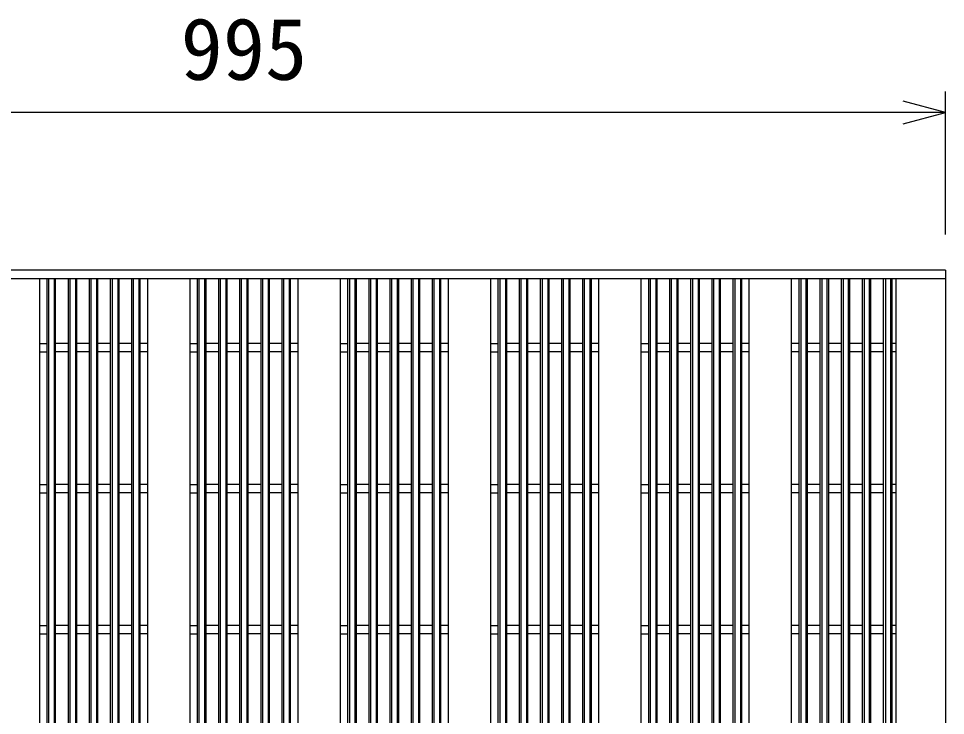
# Model space of a CAD drawing. Units: millimetres, scale not verified. Extents: x -33600 to 33600, y -11880 to 11880.
# Drawn here: x -15873 to -15216, y -7075 to -6581 of the extents above; entities that cross this region are included whole.
import ezdxf
from ezdxf.enums import TextEntityAlignment as Align

# ---------------------------------------------------------------- set-up
doc = ezdxf.new("R2010")
doc.units = ezdxf.units.MM
doc.header["$LTSCALE"] = 40
doc.layers.add('0-0_DIM', color=7, linetype='Continuous', lineweight=25)
doc.layers.add('0-2_HATCH', color=6, linetype='Continuous', lineweight=25)
doc.styles.add('ＭＳ ゴシック', font='')
doc.styles.get('ＭＳ ゴシック').set_extended_font_data('MS Gothic')

msp = doc.modelspace()

# ---------------------------------------------------------------- linework, layer by layer
at = {"layer": '0-0_DIM'}
for p, q in [((-15215.84, -6733.78), (-15215.84, -6632.19)), ((-15215.84, -6647.19), (-16210.84, -6647.19))]:
    msp.add_line(p, q, dxfattribs=at)
msp.add_lwpolyline([(-15245.84, -6655.23), (-15215.84, -6647.19), (-15245.84, -6639.15)], dxfattribs=at)
at = {"layer": '0-2_HATCH'}
for p, q in [((-15215.84, -6759), (-16210.84, -6759)), ((-15215.84, -6759), (-15215.84, -7569)), ((-16210.84, -6765), (-15215.84, -6765)), ((-15858.34, -7563), (-15858.34, -6765)), ((-15853.01, -7563), (-15853.01, -6765)), ((-15852.01, -6765), (-15852.01, -7563)), ((-15848.01, -6765), (-15848.01, -7563)), ((-15847.01, -7563), (-15847.01, -6765)), ((-15838.01, -7563), (-15838.01, -6765)), ((-15837.01, -6765), (-15837.01, -7563)), ((-15833.01, -6765), (-15833.01, -7563)), ((-15832.01, -7563), (-15832.01, -6765)), ((-15823.01, -7563), (-15823.01, -6765)), ((-15822.01, -6765), (-15822.01, -7563)), ((-15818.01, -6765), (-15818.01, -7563)), ((-15817.01, -7563), (-15817.01, -6765)), ((-15808.01, -7563), (-15808.01, -6765)), ((-15807.01, -6765), (-15807.01, -7563)), ((-15803.01, -6765), (-15803.01, -7563)), ((-15802.01, -7563), (-15802.01, -6765)), ((-15793.01, -7563), (-15793.01, -6765)), ((-15792.01, -6765), (-15792.01, -7563)), ((-15788.01, -6765), (-15788.01, -7563)), ((-15787.01, -7563), (-15787.01, -6765)), ((-15781.68, -7563), (-15781.68, -6765)), ((-15751.68, -7563), (-15751.68, -6765)), ((-15746.34, -7563), (-15746.34, -6765)), ((-15745.34, -6765), (-15745.34, -7563)), ((-15741.34, -6765), (-15741.34, -7563)), ((-15740.34, -7563), (-15740.34, -6765)), ((-15731.34, -7563), (-15731.34, -6765)), ((-15730.34, -6765), (-15730.34, -7563)), ((-15726.34, -6765), (-15726.34, -7563)), ((-15725.34, -7563), (-15725.34, -6765)), ((-15716.34, -7563), (-15716.34, -6765)), ((-15715.34, -6765), (-15715.34, -7563)), ((-15711.34, -6765), (-15711.34, -7563)), ((-15710.34, -7563), (-15710.34, -6765)), ((-15701.34, -7563), (-15701.34, -6765)), ((-15700.34, -6765), (-15700.34, -7563)), ((-15696.34, -6765), (-15696.34, -7563)), ((-15695.34, -7563), (-15695.34, -6765)), ((-15686.34, -7563), (-15686.34, -6765)), ((-15685.34, -6765), (-15685.34, -7563)), ((-15681.34, -6765), (-15681.34, -7563)), ((-15680.34, -7563), (-15680.34, -6765)), ((-15675.01, -7563), (-15675.01, -6765)), ((-15645.01, -7563), (-15645.01, -6765)), ((-15639.68, -7563), (-15639.68, -6765)), ((-15638.68, -6765), (-15638.68, -7563)), ((-15634.68, -6765), (-15634.68, -7563)), ((-15633.68, -7563), (-15633.68, -6765)), ((-15624.68, -7563), (-15624.68, -6765)), ((-15623.68, -6765), (-15623.68, -7563)), ((-15619.68, -6765), (-15619.68, -7563)), ((-15618.68, -7563), (-15618.68, -6765)), ((-15609.68, -7563), (-15609.68, -6765)), ((-15608.68, -6765), (-15608.68, -7563)), ((-15604.68, -6765), (-15604.68, -7563)), ((-15603.68, -7563), (-15603.68, -6765)), ((-15594.68, -7563), (-15594.68, -6765)), ((-15593.68, -6765), (-15593.68, -7563)), ((-15589.68, -6765), (-15589.68, -7563)), ((-15588.68, -7563), (-15588.68, -6765)), ((-15579.68, -7563), (-15579.68, -6765)), ((-15578.68, -6765), (-15578.68, -7563)), ((-15574.68, -6765), (-15574.68, -7563)), ((-15573.68, -7563), (-15573.68, -6765)), ((-15568.34, -7563), (-15568.34, -6765)), ((-15538.34, -7563), (-15538.34, -6765)), ((-15533.01, -7563), (-15533.01, -6765)), ((-15532.01, -6765), (-15532.01, -7563)), ((-15528.01, -6765), (-15528.01, -7563)), ((-15527.01, -7563), (-15527.01, -6765)), ((-15518.01, -7563), (-15518.01, -6765)), ((-15517.01, -6765), (-15517.01, -7563)), ((-15513.01, -6765), (-15513.01, -7563)), ((-15512.01, -7563), (-15512.01, -6765)), ((-15503.01, -7563), (-15503.01, -6765)), ((-15502.01, -6765), (-15502.01, -7563)), ((-15498.01, -6765), (-15498.01, -7563)), ((-15497.01, -7563), (-15497.01, -6765)), ((-15488.01, -7563), (-15488.01, -6765)), ((-15487.01, -6765), (-15487.01, -7563)), ((-15483.01, -6765), (-15483.01, -7563)), ((-15482.01, -7563), (-15482.01, -6765)), ((-15473.01, -7563), (-15473.01, -6765)), ((-15472.01, -6765), (-15472.01, -7563)), ((-15468.01, -6765), (-15468.01, -7563)), ((-15467.01, -7563), (-15467.01, -6765)), ((-15461.68, -7563), (-15461.68, -6765)), ((-15431.68, -7563), (-15431.68, -6765)), ((-15426.34, -7563), (-15426.34, -6765)), ((-15425.34, -6765), (-15425.34, -7563)), ((-15421.34, -6765), (-15421.34, -7563)), ((-15420.34, -7563), (-15420.34, -6765)), ((-15411.34, -7563), (-15411.34, -6765)), ((-15410.34, -6765), (-15410.34, -7563)), ((-15406.34, -6765), (-15406.34, -7563)), ((-15405.34, -7563), (-15405.34, -6765)), ((-15396.34, -7563), (-15396.34, -6765)), ((-15395.34, -6765), (-15395.34, -7563)), ((-15391.34, -6765), (-15391.34, -7563)), ((-15390.34, -7563), (-15390.34, -6765)), ((-15381.34, -7563), (-15381.34, -6765)), ((-15380.34, -6765), (-15380.34, -7563)), ((-15376.34, -6765), (-15376.34, -7563)), ((-15375.34, -7563), (-15375.34, -6765)), ((-15366.34, -7563), (-15366.34, -6765)), ((-15365.34, -6765), (-15365.34, -7563)), ((-15361.34, -6765), (-15361.34, -7563)), ((-15360.34, -7563), (-15360.34, -6765)), ((-15355.01, -7563), (-15355.01, -6765)), ((-15325.01, -7563), (-15325.01, -6765)), ((-15319.68, -7563), (-15319.68, -6765)), ((-15318.48, -6765), (-15318.48, -7563)), ((-15314.88, -6765), (-15314.88, -7563)), ((-15313.68, -7563), (-15313.68, -6765)), ((-15304.68, -7563), (-15304.68, -6765)), ((-15303.48, -6765), (-15303.48, -7563)), ((-15299.88, -6765), (-15299.88, -7563)), ((-15298.68, -7563), (-15298.68, -6765)), ((-15289.68, -7563), (-15289.68, -6765)), ((-15288.48, -6765), (-15288.48, -7563)), ((-15284.88, -6765), (-15284.88, -7563)), ((-15283.68, -7563), (-15283.68, -6765)), ((-15274.68, -7563), (-15274.68, -6765)), ((-15273.48, -6765), (-15273.48, -7563)), ((-15269.88, -6765), (-15269.88, -7563)), ((-15268.68, -7563), (-15268.68, -6765)), ((-15259.68, -7563), (-15259.68, -6765)), ((-15258.48, -6765), (-15258.48, -7563)), ((-15254.88, -6765), (-15254.88, -7563)), ((-15253.68, -7563), (-15253.68, -6765)), ((-15250.84, -7563), (-15250.84, -6765)), ((-15858.34, -6811), (-15853.01, -6811)), ((-15838.01, -6811), (-15847.01, -6811)), ((-15823.01, -6811), (-15832.01, -6811)), ((-15808.01, -6811), (-15817.01, -6811)), ((-15793.01, -6811), (-15802.01, -6811)), ((-15781.68, -6811), (-15787.01, -6811)), ((-15751.68, -6811), (-15746.34, -6811)), ((-15731.34, -6811), (-15740.34, -6811)), ((-15716.34, -6811), (-15725.34, -6811)), ((-15701.34, -6811), (-15710.34, -6811)), ((-15686.34, -6811), (-15695.34, -6811)), ((-15675.01, -6811), (-15680.34, -6811)), ((-15645.01, -6811), (-15639.68, -6811)), ((-15624.68, -6811), (-15633.68, -6811)), ((-15609.68, -6811), (-15618.68, -6811)), ((-15594.68, -6811), (-15603.68, -6811)), ((-15579.68, -6811), (-15588.68, -6811)), ((-15568.34, -6811), (-15573.68, -6811)), ((-15538.34, -6811), (-15533.01, -6811)), ((-15518.01, -6811), (-15527.01, -6811)), ((-15503.01, -6811), (-15512.01, -6811)), ((-15488.01, -6811), (-15497.01, -6811)), ((-15473.01, -6811), (-15482.01, -6811)), ((-15461.68, -6811), (-15467.01, -6811)), ((-15431.68, -6811), (-15426.34, -6811)), ((-15411.34, -6811), (-15420.34, -6811)), ((-15396.34, -6811), (-15405.34, -6811)), ((-15381.34, -6811), (-15390.34, -6811)), ((-15366.34, -6811), (-15375.34, -6811)), ((-15355.01, -6811), (-15360.34, -6811)), ((-15319.68, -6811), (-15325.01, -6811)), ((-15304.68, -6811), (-15313.68, -6811)), ((-15289.68, -6811), (-15298.68, -6811)), ((-15274.68, -6811), (-15283.68, -6811)), ((-15259.68, -6811), (-15268.68, -6811)), ((-15250.84, -6811), (-15253.68, -6811)), ((-15858.34, -6817), (-15853.01, -6817)), ((-15838.01, -6817), (-15847.01, -6817)), ((-15823.01, -6817), (-15832.01, -6817)), ((-15808.01, -6817), (-15817.01, -6817)), ((-15793.01, -6817), (-15802.01, -6817)), ((-15781.68, -6817), (-15787.01, -6817)), ((-15751.68, -6817), (-15746.34, -6817)), ((-15731.34, -6817), (-15740.34, -6817)), ((-15716.34, -6817), (-15725.34, -6817)), ((-15701.34, -6817), (-15710.34, -6817)), ((-15686.34, -6817), (-15695.34, -6817)), ((-15675.01, -6817), (-15680.34, -6817)), ((-15645.01, -6817), (-15639.68, -6817)), ((-15624.68, -6817), (-15633.68, -6817)), ((-15609.68, -6817), (-15618.68, -6817)), ((-15594.68, -6817), (-15603.68, -6817)), ((-15579.68, -6817), (-15588.68, -6817)), ((-15568.34, -6817), (-15573.68, -6817)), ((-15538.34, -6817), (-15533.01, -6817)), ((-15518.01, -6817), (-15527.01, -6817)), ((-15503.01, -6817), (-15512.01, -6817)), ((-15488.01, -6817), (-15497.01, -6817)), ((-15473.01, -6817), (-15482.01, -6817)), ((-15461.68, -6817), (-15467.01, -6817)), ((-15431.68, -6817), (-15426.34, -6817)), ((-15411.34, -6817), (-15420.34, -6817)), ((-15396.34, -6817), (-15405.34, -6817)), ((-15381.34, -6817), (-15390.34, -6817)), ((-15366.34, -6817), (-15375.34, -6817)), ((-15355.01, -6817), (-15360.34, -6817)), ((-15319.68, -6817), (-15325.01, -6817)), ((-15304.68, -6817), (-15313.68, -6817)), ((-15289.68, -6817), (-15298.68, -6817)), ((-15274.68, -6817), (-15283.68, -6817)), ((-15259.68, -6817), (-15268.68, -6817)), ((-15250.84, -6817), (-15253.68, -6817)), ((-15858.34, -6911), (-15853.01, -6911)), ((-15838.01, -6911), (-15847.01, -6911)), ((-15823.01, -6911), (-15832.01, -6911)), ((-15808.01, -6911), (-15817.01, -6911)), ((-15793.01, -6911), (-15802.01, -6911)), ((-15781.68, -6911), (-15787.01, -6911)), ((-15751.68, -6911), (-15746.34, -6911)), ((-15731.34, -6911), (-15740.34, -6911)), ((-15716.34, -6911), (-15725.34, -6911)), ((-15701.34, -6911), (-15710.34, -6911)), ((-15686.34, -6911), (-15695.34, -6911)), ((-15675.01, -6911), (-15680.34, -6911)), ((-15645.01, -6911), (-15639.68, -6911)), ((-15624.68, -6911), (-15633.68, -6911)), ((-15609.68, -6911), (-15618.68, -6911)), ((-15594.68, -6911), (-15603.68, -6911)), ((-15579.68, -6911), (-15588.68, -6911)), ((-15568.34, -6911), (-15573.68, -6911)), ((-15538.34, -6911), (-15533.01, -6911)), ((-15518.01, -6911), (-15527.01, -6911)), ((-15503.01, -6911), (-15512.01, -6911)), ((-15488.01, -6911), (-15497.01, -6911)), ((-15473.01, -6911), (-15482.01, -6911)), ((-15461.68, -6911), (-15467.01, -6911)), ((-15431.68, -6911), (-15426.34, -6911)), ((-15411.34, -6911), (-15420.34, -6911)), ((-15396.34, -6911), (-15405.34, -6911)), ((-15381.34, -6911), (-15390.34, -6911)), ((-15366.34, -6911), (-15375.34, -6911)), ((-15355.01, -6911), (-15360.34, -6911)), ((-15319.68, -6911), (-15325.01, -6911)), ((-15304.68, -6911), (-15313.68, -6911)), ((-15289.68, -6911), (-15298.68, -6911)), ((-15274.68, -6911), (-15283.68, -6911)), ((-15259.68, -6911), (-15268.68, -6911)), ((-15250.84, -6911), (-15253.68, -6911)), ((-15858.34, -6917), (-15853.01, -6917)), ((-15838.01, -6917), (-15847.01, -6917)), ((-15823.01, -6917), (-15832.01, -6917)), ((-15808.01, -6917), (-15817.01, -6917)), ((-15793.01, -6917), (-15802.01, -6917)), ((-15781.68, -6917), (-15787.01, -6917)), ((-15751.68, -6917), (-15746.34, -6917)), ((-15731.34, -6917), (-15740.34, -6917)), ((-15716.34, -6917), (-15725.34, -6917)), ((-15701.34, -6917), (-15710.34, -6917)), ((-15686.34, -6917), (-15695.34, -6917)), ((-15675.01, -6917), (-15680.34, -6917)), ((-15645.01, -6917), (-15639.68, -6917)), ((-15624.68, -6917), (-15633.68, -6917)), ((-15609.68, -6917), (-15618.68, -6917)), ((-15594.68, -6917), (-15603.68, -6917)), ((-15579.68, -6917), (-15588.68, -6917)), ((-15568.34, -6917), (-15573.68, -6917)), ((-15538.34, -6917), (-15533.01, -6917)), ((-15518.01, -6917), (-15527.01, -6917)), ((-15503.01, -6917), (-15512.01, -6917)), ((-15488.01, -6917), (-15497.01, -6917)), ((-15473.01, -6917), (-15482.01, -6917)), ((-15461.68, -6917), (-15467.01, -6917)), ((-15431.68, -6917), (-15426.34, -6917)), ((-15411.34, -6917), (-15420.34, -6917)), ((-15396.34, -6917), (-15405.34, -6917)), ((-15381.34, -6917), (-15390.34, -6917)), ((-15366.34, -6917), (-15375.34, -6917)), ((-15355.01, -6917), (-15360.34, -6917)), ((-15319.68, -6917), (-15325.01, -6917)), ((-15304.68, -6917), (-15313.68, -6917)), ((-15289.68, -6917), (-15298.68, -6917)), ((-15274.68, -6917), (-15283.68, -6917)), ((-15259.68, -6917), (-15268.68, -6917)), ((-15250.84, -6917), (-15253.68, -6917)), ((-15858.34, -7011), (-15853.01, -7011)), ((-15838.01, -7011), (-15847.01, -7011)), ((-15823.01, -7011), (-15832.01, -7011)), ((-15808.01, -7011), (-15817.01, -7011)), ((-15793.01, -7011), (-15802.01, -7011)), ((-15781.68, -7011), (-15787.01, -7011)), ((-15751.68, -7011), (-15746.34, -7011)), ((-15731.34, -7011), (-15740.34, -7011)), ((-15716.34, -7011), (-15725.34, -7011)), ((-15701.34, -7011), (-15710.34, -7011)), ((-15686.34, -7011), (-15695.34, -7011)), ((-15675.01, -7011), (-15680.34, -7011)), ((-15645.01, -7011), (-15639.68, -7011)), ((-15624.68, -7011), (-15633.68, -7011)), ((-15609.68, -7011), (-15618.68, -7011)), ((-15594.68, -7011), (-15603.68, -7011)), ((-15579.68, -7011), (-15588.68, -7011)), ((-15568.34, -7011), (-15573.68, -7011)), ((-15538.34, -7011), (-15533.01, -7011)), ((-15518.01, -7011), (-15527.01, -7011)), ((-15503.01, -7011), (-15512.01, -7011)), ((-15488.01, -7011), (-15497.01, -7011)), ((-15473.01, -7011), (-15482.01, -7011)), ((-15461.68, -7011), (-15467.01, -7011)), ((-15431.68, -7011), (-15426.34, -7011)), ((-15411.34, -7011), (-15420.34, -7011)), ((-15396.34, -7011), (-15405.34, -7011)), ((-15381.34, -7011), (-15390.34, -7011)), ((-15366.34, -7011), (-15375.34, -7011)), ((-15355.01, -7011), (-15360.34, -7011)), ((-15319.68, -7011), (-15325.01, -7011)), ((-15304.68, -7011), (-15313.68, -7011)), ((-15289.68, -7011), (-15298.68, -7011)), ((-15274.68, -7011), (-15283.68, -7011)), ((-15259.68, -7011), (-15268.68, -7011)), ((-15250.84, -7011), (-15253.68, -7011)), ((-15858.34, -7017), (-15853.01, -7017)), ((-15838.01, -7017), (-15847.01, -7017)), ((-15823.01, -7017), (-15832.01, -7017)), ((-15808.01, -7017), (-15817.01, -7017)), ((-15793.01, -7017), (-15802.01, -7017)), ((-15781.68, -7017), (-15787.01, -7017)), ((-15751.68, -7017), (-15746.34, -7017)), ((-15731.34, -7017), (-15740.34, -7017)), ((-15716.34, -7017), (-15725.34, -7017)), ((-15701.34, -7017), (-15710.34, -7017)), ((-15686.34, -7017), (-15695.34, -7017)), ((-15675.01, -7017), (-15680.34, -7017)), ((-15645.01, -7017), (-15639.68, -7017)), ((-15624.68, -7017), (-15633.68, -7017)), ((-15609.68, -7017), (-15618.68, -7017)), ((-15594.68, -7017), (-15603.68, -7017)), ((-15579.68, -7017), (-15588.68, -7017)), ((-15568.34, -7017), (-15573.68, -7017)), ((-15538.34, -7017), (-15533.01, -7017)), ((-15518.01, -7017), (-15527.01, -7017)), ((-15503.01, -7017), (-15512.01, -7017)), ((-15488.01, -7017), (-15497.01, -7017)), ((-15473.01, -7017), (-15482.01, -7017)), ((-15461.68, -7017), (-15467.01, -7017)), ((-15431.68, -7017), (-15426.34, -7017)), ((-15411.34, -7017), (-15420.34, -7017)), ((-15396.34, -7017), (-15405.34, -7017)), ((-15381.34, -7017), (-15390.34, -7017)), ((-15366.34, -7017), (-15375.34, -7017)), ((-15355.01, -7017), (-15360.34, -7017)), ((-15319.68, -7017), (-15325.01, -7017)), ((-15304.68, -7017), (-15313.68, -7017)), ((-15289.68, -7017), (-15298.68, -7017)), ((-15274.68, -7017), (-15283.68, -7017)), ((-15259.68, -7017), (-15268.68, -7017)), ((-15250.84, -7017), (-15253.68, -7017))]:
    msp.add_line(p, q, dxfattribs=at)

# ---------------------------------------------------------------- texts
at = {"layer": '0-0_DIM', "style": 'ＭＳ ゴシック'}
msp.add_text('995', height=43.99, dxfattribs=at).set_placement((-15758.34, -6637.19), align=Align.BOTTOM_LEFT)

doc.saveas('drawing.dxf')
